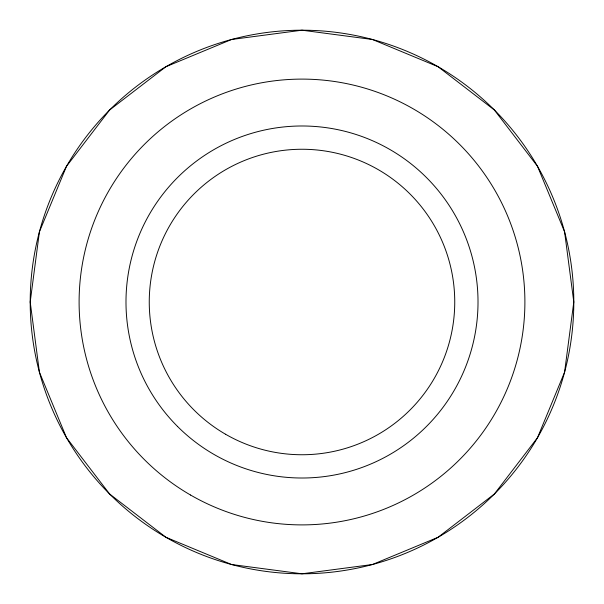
<?xml version="1.0" encoding="UTF-8"?>
<svg xmlns="http://www.w3.org/2000/svg" width="604" height="604" viewBox="0 0 604 604"><rect width="100%" height="100%" fill="white"/><g stroke="black" fill="none" stroke-linecap="round" stroke-linejoin="round"><path stroke-width="0.91" d="M39.426 231.777L30.2 302L39.426 372.223L66.5 437.704L109.626 494.012L165.911 537.273L231.528 564.506L302 573.8L372.472 564.506L438.089 537.273L494.374 494.012L537.5 437.704L564.574 372.223L573.8 302L564.574 231.777L537.5 166.296L494.374 109.988L438.089 66.727L372.472 39.494L302 30.2L231.528 39.494L165.911 66.727L109.626 109.988L66.5 166.296L39.426 231.777M177.538 426.462A176.021 176.021 0 0 0 472.018 347.557A176.021 176.021 0 0 0 256.443 131.982A176.021 176.021 0 0 0 177.538 426.462M190.554 495.031A222.891 222.891 0 0 0 524.891 302A222.891 222.891 0 0 0 190.554 108.969A222.891 222.891 0 0 0 190.554 495.031M225.632 434.284A152.744 152.744 0 0 0 454.744 302A152.744 152.744 0 0 0 225.632 169.716A152.744 152.744 0 0 0 225.632 434.284M109.898 494.283A271.8 271.8 0 0 0 564.574 372.223A271.8 271.8 0 0 0 231.528 39.494A271.8 271.8 0 0 0 109.898 494.283"/></g></svg>
